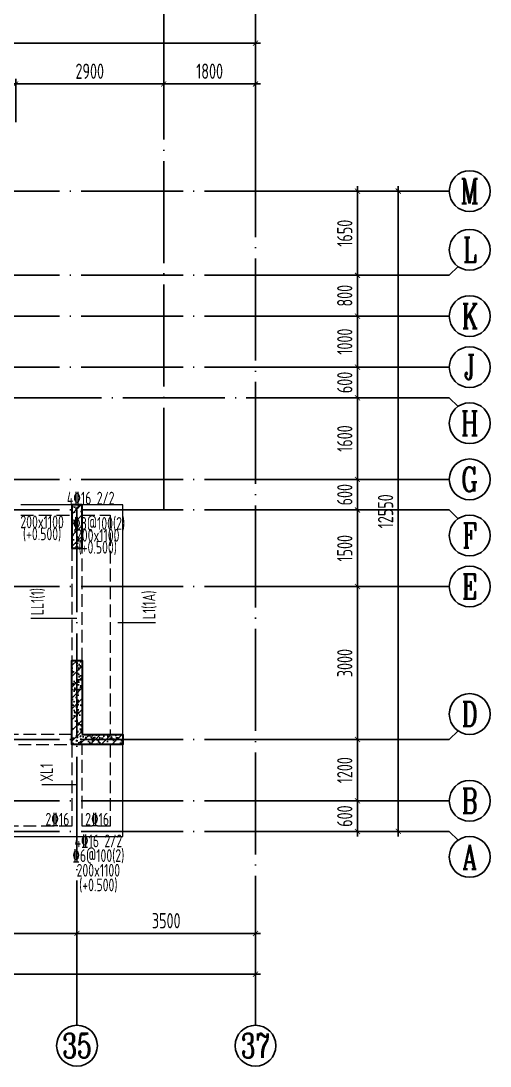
# Model space of a CAD drawing. Extents: x -668857 to 185752, y -270966 to 286822.
# Drawn here: x -42706 to -33506, y -151966 to -131480 of the extents above; entities that cross this region are included whole.
import ezdxf
from ezdxf.enums import TextEntityAlignment as Align

# ---------------------------------------------------------------- set-up
doc = ezdxf.new("R2010")
doc.units = 0
doc.header["$LTSCALE"] = 1000
for name, pattern in [('__DASH', [0.35, 0.25, -0.1]), ('DASH', [0.35, 0.25, -0.1]), ('DOTE', [2.42, 2, -0.2, 0.02, -0.2])]:
    doc.linetypes.add(name, pattern=pattern)
doc.layers.get('0').update_dxf_attribs({"linetype": 'CONTINUOUS'})
doc.layers.get('DEFPOINTS').update_dxf_attribs({"linetype": 'CONTINUOUS'})
for name, color, linetype in [('A-AXIS', 1, 'CONTINUOUS'), ('A-DOTE', 10, 'DOTE'), ('AXIS_NUM', 7, 'CONTINUOUS'), ('S-L主梁线', 4, 'DASH'), ('S-L梁编号', 6, 'CONTINUOUS'), ('S-L梁配筋', 7, 'CONTINUOUS'), ('S-Q墙填充', 252, 'CONTINUOUS'), ('S-Q墙实线', 6, 'CONTINUOUS'), ('S-Y一般标注', 3, 'CONTINUOUS')]:
    doc.layers.add(name, color=color, linetype=linetype)
doc.styles.add('TSSD_Axis', font='complex.shx', dxfattribs={"width": 0.7, "bigfont": 'hztxt.shx'})
doc.styles.add('TSSD_DIMENSION', font='Tssdeng.shx', dxfattribs={"width": 0.7, "bigfont": 'tssdchn.shx'})
doc.styles.add('TSSD_REIN', font='tssdeng.shx', dxfattribs={"width": 0.7, "height": 300, "bigfont": 'tssdchn.shx'})
doc.dimstyles.new('TSSD_100_100', dxfattribs={"dimtxt": 300, "dimasz": 100, "dimexe": 100, "dimexo": 250, "dimgap": 100, "dimtad": 1, "dimdec": 0, "dimzin": 0, "dimdsep": 46, "dimtxsty": 'TSSD_DIMENSION', "dimblk": 'ARCHTICK', "dimcen": 0, "dimdle": 100, "dimclrt": 7, "dimadec": 0, "dimazin": 0, "dimtfac": 1, "dimtdec": 0, "dimtix": 1, "dimtmove": 2, "dimatfit": 3, "dimldrblk": 'ARCHTICK', "dimfxl": 1, "dimtolj": 1, "dimtzin": 0, "dimarcsym": 0})
pattern_1 = [(50, (79242.38, 113232.59), (215.17805, -18.82564), [22.5, -247.5]), (355, (79242.38, 113232.6), (-41.6254, 225.6576), [18, -198]), (100.4514, (79260.31, 113231.02), (173.5528, 206.83186), [19.12206, -210.3426]), (46.1842, (79242.38, 113292.6), (320.1723, -49.6557), [33.75, -371.25]), (96.6356, (79269.06, 113288.45), (280.3988, 292.2354), [28.683, -315.5139]), (351.1842, (79242.38, 113292.6), (280.3986, 292.2356), [27, -297]), (21, (79272.38, 113277.59), (179.0721, -120.78567), [22.5, -247.5]), (326, (79272.38, 113277.6), (72.9946, 217.545), [18, -198]), (71.4514, (79287.3, 113267.52), (252.0668, 96.75915), [19.12206, -210.3426]), (37.5, (79242.38, 113232.59), (3.64796, 99.86816), [0, -195.6, 0, -201, 0, -198.75]), (7.5, (79242.38, 113232.59), (78.92086, 118.32351), [0, -114.6, 0, -191.1, 0, -75.75]), (327.5, (79175.48, 113232.59), (160.14673, -6.76646), [0, -75, 0, -234, 0, -310.5]), (317.5, (79145.48, 113232.59), (174.95585, 30.0315), [0, -97.5, 0, -155.4, 0, -220.5]), (45, (79242.38, 113232.59), (-106.066, 106.066), [])]

# ---------------------------------------------------------------- blocks, each defined once
blk = doc.blocks.new('_ArchTick')
at = {"color": 0, "linetype": 'ByBlock', "const_width": 0.15}
blk.add_lwpolyline([(-0.5, -0.5), (0.5, 0.5)], dxfattribs=at)
blk = doc.blocks.new('*D177')
at = {"layer": 'DEFPOINTS', "color": 0, "transparency": 16777216}
for p in [(52800, 19250), (49900, 18250), (52800, 18250)]:
    blk.add_point(p, dxfattribs=at)
at = {"layer": 'S-Y一般标注', "color": 0, "lineweight": -2, "transparency": 16777216}
for p, q in [((49900, 18500), (49900, 19350)), ((52800, 18500), (52800, 19350)), ((49800, 19250), (52900, 19250))]:
    blk.add_line(p, q, dxfattribs=at)
at = {"layer": 'S-Y一般标注', "color": 0, "lineweight": -2, "transparency": 16777216, "xscale": 100, "yscale": 100, "zscale": 100, "rotation": 180}
blk.add_blockref('_ArchTick', (49900, 19250), dxfattribs=at)
at = {"layer": 'S-Y一般标注', "color": 0, "lineweight": -2, "transparency": 16777216, "xscale": 100, "yscale": 100, "zscale": 100}
blk.add_blockref('_ArchTick', (52800, 19250), dxfattribs=at)
at = {"layer": 'S-Y一般标注', "color": 7, "transparency": 16777216, "insert": (51350, 19500), "char_height": 300, "attachment_point": 5, "style": 'TSSD_DIMENSION'}
blk.add_mtext('\\A1;2900', dxfattribs=at)
blk = doc.blocks.new('*D178')
at = {"layer": 'DEFPOINTS', "color": 0, "transparency": 16777216}
for p in [(54600, 19250), (52800, 18250), (54600, 18250)]:
    blk.add_point(p, dxfattribs=at)
at = {"layer": 'S-Y一般标注', "color": 0, "lineweight": -2, "transparency": 16777216}
for p, q in [((52800, 18500), (52800, 19350)), ((54600, 18500), (54600, 19350)), ((52700, 19250), (54700, 19250))]:
    blk.add_line(p, q, dxfattribs=at)
at = {"layer": 'S-Y一般标注', "color": 0, "lineweight": -2, "transparency": 16777216, "xscale": 100, "yscale": 100, "zscale": 100, "rotation": 180}
blk.add_blockref('_ArchTick', (52800, 19250), dxfattribs=at)
at = {"layer": 'S-Y一般标注', "color": 0, "lineweight": -2, "transparency": 16777216, "xscale": 100, "yscale": 100, "zscale": 100}
blk.add_blockref('_ArchTick', (54600, 19250), dxfattribs=at)
at = {"layer": 'S-Y一般标注', "color": 7, "transparency": 16777216, "insert": (53700, 19500), "char_height": 300, "attachment_point": 5, "style": 'TSSD_DIMENSION'}
blk.add_mtext('\\A1;1800', dxfattribs=at)
blk = doc.blocks.new('*D179')
at = {"layer": 'DEFPOINTS', "color": 0, "transparency": 16777216}
for p in [(54600, 20050), (4600, 18250), (54600, 18250)]:
    blk.add_point(p, dxfattribs=at)
at = {"layer": 'S-Y一般标注', "color": 0, "lineweight": -2, "transparency": 16777216}
for p, q in [((4600, 18500), (4600, 20150)), ((54600, 18500), (54600, 20150)), ((4500, 20050), (54700, 20050))]:
    blk.add_line(p, q, dxfattribs=at)
at = {"layer": 'S-Y一般标注', "color": 0, "lineweight": -2, "transparency": 16777216, "xscale": 100, "yscale": 100, "zscale": 100, "rotation": 180}
blk.add_blockref('_ArchTick', (4600, 20050), dxfattribs=at)
at = {"layer": 'S-Y一般标注', "color": 0, "lineweight": -2, "transparency": 16777216, "xscale": 100, "yscale": 100, "zscale": 100}
blk.add_blockref('_ArchTick', (54600, 20050), dxfattribs=at)
at = {"layer": 'S-Y一般标注', "color": 7, "transparency": 16777216, "insert": (29600, 20300), "char_height": 300, "attachment_point": 5, "style": 'TSSD_DIMENSION'}
blk.add_mtext('\\A1;50000', dxfattribs=at)
blk = doc.blocks.new('*D200')
at = {"layer": 'DEFPOINTS', "color": 0, "transparency": 16777216}
for p in [(45300, 3600), (51100, 3600), (51100, 2600)]:
    blk.add_point(p, dxfattribs=at)
at = {"layer": 'S-Y一般标注', "color": 0, "lineweight": -2, "transparency": 16777216}
for p, q in [((45300, 3350), (45300, 2500)), ((51100, 3350), (51100, 2500)), ((45200, 2600), (51200, 2600))]:
    blk.add_line(p, q, dxfattribs=at)
at = {"layer": 'S-Y一般标注', "color": 0, "lineweight": -2, "transparency": 16777216, "xscale": 100, "yscale": 100, "zscale": 100, "rotation": 180}
blk.add_blockref('_ArchTick', (45300, 2600), dxfattribs=at)
at = {"layer": 'S-Y一般标注', "color": 0, "lineweight": -2, "transparency": 16777216, "xscale": 100, "yscale": 100, "zscale": 100}
blk.add_blockref('_ArchTick', (51100, 2600), dxfattribs=at)
at = {"layer": 'S-Y一般标注', "color": 7, "transparency": 16777216, "insert": (48200, 2850), "char_height": 300, "attachment_point": 5, "style": 'TSSD_DIMENSION'}
blk.add_mtext('\\A1;5800', dxfattribs=at)
blk = doc.blocks.new('ts_axno')
at = {"color": 0, "linetype": 'ByBlock', "lineweight": -2}
blk.add_circle((0, 0), 0.5, dxfattribs=at)
at = {"color": 0, "linetype": 'ByBlock', "lineweight": -2, "style": 'TSSD_Axis', "width": 0.7}
blk.add_attdef('A', text='', height=0.6, dxfattribs=at).set_placement((0, 0), align=Align.MIDDLE_CENTER)
blk = doc.blocks.new('*D201')
at = {"layer": 'DEFPOINTS', "color": 0, "transparency": 16777216}
for p in [(51100, 3600), (54600, 3600), (54600, 2600)]:
    blk.add_point(p, dxfattribs=at)
at = {"layer": 'S-Y一般标注', "color": 0, "lineweight": -2, "transparency": 16777216}
for p, q in [((51100, 3350), (51100, 2500)), ((54600, 3350), (54600, 2500)), ((51000, 2600), (54700, 2600))]:
    blk.add_line(p, q, dxfattribs=at)
at = {"layer": 'S-Y一般标注', "color": 0, "lineweight": -2, "transparency": 16777216, "xscale": 100, "yscale": 100, "zscale": 100, "rotation": 180}
blk.add_blockref('_ArchTick', (51100, 2600), dxfattribs=at)
at = {"layer": 'S-Y一般标注', "color": 0, "lineweight": -2, "transparency": 16777216, "xscale": 100, "yscale": 100, "zscale": 100}
blk.add_blockref('_ArchTick', (54600, 2600), dxfattribs=at)
at = {"layer": 'S-Y一般标注', "color": 7, "transparency": 16777216, "insert": (52850, 2850), "char_height": 300, "attachment_point": 5, "style": 'TSSD_DIMENSION'}
blk.add_mtext('\\A1;3500', dxfattribs=at)
blk = doc.blocks.new('*D202')
at = {"layer": 'DEFPOINTS', "color": 0, "transparency": 16777216}
for p in [(4600, 3600), (54600, 3600), (54600, 1800)]:
    blk.add_point(p, dxfattribs=at)
at = {"layer": 'S-Y一般标注', "color": 0, "lineweight": -2, "transparency": 16777216}
for p, q in [((4600, 3350), (4600, 1700)), ((54600, 3350), (54600, 1700)), ((4500, 1800), (54700, 1800))]:
    blk.add_line(p, q, dxfattribs=at)
at = {"layer": 'S-Y一般标注', "color": 0, "lineweight": -2, "transparency": 16777216, "xscale": 100, "yscale": 100, "zscale": 100, "rotation": 180}
blk.add_blockref('_ArchTick', (4600, 1800), dxfattribs=at)
at = {"layer": 'S-Y一般标注', "color": 0, "lineweight": -2, "transparency": 16777216, "xscale": 100, "yscale": 100, "zscale": 100}
blk.add_blockref('_ArchTick', (54600, 1800), dxfattribs=at)
at = {"layer": 'S-Y一般标注', "color": 7, "transparency": 16777216, "insert": (29600, 2050), "char_height": 300, "attachment_point": 5, "style": 'TSSD_DIMENSION'}
blk.add_mtext('\\A1;50000', dxfattribs=at)
blk = doc.blocks.new('*D207')
at = {"layer": 'DEFPOINTS', "color": 0, "transparency": 16777216}
for p in [(55600, 5200), (56600, 5200), (55600, 4600)]:
    blk.add_point(p, dxfattribs=at)
at = {"layer": 'S-Y一般标注', "color": 0, "lineweight": -2, "transparency": 16777216}
for p, q in [((55850, 5200), (56700, 5200)), ((56600, 5200), (56600, 5300)), ((56600, 4600), (56600, 5200)), ((55850, 4600), (56700, 4600)), ((56600, 4600), (56600, 4500))]:
    blk.add_line(p, q, dxfattribs=at)
at = {"layer": 'S-Y一般标注', "color": 0, "lineweight": -2, "transparency": 16777216, "xscale": 100, "yscale": 100, "zscale": 100}
for p, rotation in [((56600, 5200), 270), ((56600, 4600), 90)]:
    blk.add_blockref('_ArchTick', p, dxfattribs=dict(at, rotation=rotation))
at = {"layer": 'S-Y一般标注', "color": 7, "transparency": 16777216, "insert": (56350, 4900), "char_height": 300, "attachment_point": 5, "rotation": 90, "style": 'TSSD_DIMENSION'}
blk.add_mtext('\\A1;600', dxfattribs=at)
blk = doc.blocks.new('*D208')
at = {"layer": 'DEFPOINTS', "color": 0, "transparency": 16777216}
for p in [(55600, 10900), (56600, 10900), (55600, 9400)]:
    blk.add_point(p, dxfattribs=at)
at = {"layer": 'S-Y一般标注', "color": 0, "lineweight": -2, "transparency": 16777216}
for p, q in [((55850, 10900), (56700, 10900)), ((56600, 9300), (56600, 11000)), ((55850, 9400), (56700, 9400))]:
    blk.add_line(p, q, dxfattribs=at)
at = {"layer": 'S-Y一般标注', "color": 0, "lineweight": -2, "transparency": 16777216, "xscale": 100, "yscale": 100, "zscale": 100}
for p, rotation in [((56600, 10900), 90), ((56600, 9400), 270)]:
    blk.add_blockref('_ArchTick', p, dxfattribs=dict(at, rotation=rotation))
at = {"layer": 'S-Y一般标注', "color": 7, "transparency": 16777216, "insert": (56350, 10150), "char_height": 300, "attachment_point": 5, "rotation": 90, "style": 'TSSD_DIMENSION'}
blk.add_mtext('\\A1;1500', dxfattribs=at)
blk = doc.blocks.new('*D209')
at = {"layer": 'DEFPOINTS', "color": 0, "transparency": 16777216}
for p in [(55600, 11500), (56600, 11500), (55600, 10900)]:
    blk.add_point(p, dxfattribs=at)
at = {"layer": 'S-Y一般标注', "color": 0, "lineweight": -2, "transparency": 16777216}
for p, q in [((55850, 11500), (56700, 11500)), ((56600, 11500), (56600, 11600)), ((56600, 10900), (56600, 11500)), ((55850, 10900), (56700, 10900)), ((56600, 10900), (56600, 10800))]:
    blk.add_line(p, q, dxfattribs=at)
at = {"layer": 'S-Y一般标注', "color": 0, "lineweight": -2, "transparency": 16777216, "xscale": 100, "yscale": 100, "zscale": 100}
for p, rotation in [((56600, 11500), 270), ((56600, 10900), 90)]:
    blk.add_blockref('_ArchTick', p, dxfattribs=dict(at, rotation=rotation))
at = {"layer": 'S-Y一般标注', "color": 7, "transparency": 16777216, "insert": (56350, 11200), "char_height": 300, "attachment_point": 5, "rotation": 90, "style": 'TSSD_DIMENSION'}
blk.add_mtext('\\A1;600', dxfattribs=at)
blk = doc.blocks.new('*D210')
at = {"layer": 'DEFPOINTS', "color": 0, "transparency": 16777216}
for p in [(55600, 13100), (56600, 13100), (55600, 11500)]:
    blk.add_point(p, dxfattribs=at)
at = {"layer": 'S-Y一般标注', "color": 0, "lineweight": -2, "transparency": 16777216}
for p, q in [((56600, 11400), (56600, 13200)), ((55850, 13100), (56700, 13100)), ((55850, 11500), (56700, 11500))]:
    blk.add_line(p, q, dxfattribs=at)
at = {"layer": 'S-Y一般标注', "color": 0, "lineweight": -2, "transparency": 16777216, "xscale": 100, "yscale": 100, "zscale": 100}
for p, rotation in [((56600, 13100), 90), ((56600, 11500), 270)]:
    blk.add_blockref('_ArchTick', p, dxfattribs=dict(at, rotation=rotation))
at = {"layer": 'S-Y一般标注', "color": 7, "transparency": 16777216, "insert": (56350, 12300), "char_height": 300, "attachment_point": 5, "rotation": 90, "style": 'TSSD_DIMENSION'}
blk.add_mtext('\\A1;1600', dxfattribs=at)
blk = doc.blocks.new('*D211')
at = {"layer": 'DEFPOINTS', "color": 0, "transparency": 16777216}
for p in [(55600, 13700), (56600, 13700), (55600, 13100)]:
    blk.add_point(p, dxfattribs=at)
at = {"layer": 'S-Y一般标注', "color": 0, "lineweight": -2, "transparency": 16777216}
for p, q in [((56600, 13700), (56600, 13800)), ((55850, 13700), (56700, 13700)), ((56600, 13100), (56600, 13700)), ((55850, 13100), (56700, 13100)), ((56600, 13100), (56600, 13000))]:
    blk.add_line(p, q, dxfattribs=at)
at = {"layer": 'S-Y一般标注', "color": 0, "lineweight": -2, "transparency": 16777216, "xscale": 100, "yscale": 100, "zscale": 100}
for p, rotation in [((56600, 13700), 270), ((56600, 13100), 90)]:
    blk.add_blockref('_ArchTick', p, dxfattribs=dict(at, rotation=rotation))
at = {"layer": 'S-Y一般标注', "color": 7, "transparency": 16777216, "insert": (56350, 13400), "char_height": 300, "attachment_point": 5, "rotation": 90, "style": 'TSSD_DIMENSION'}
blk.add_mtext('\\A1;600', dxfattribs=at)
blk = doc.blocks.new('*D212')
at = {"layer": 'DEFPOINTS', "color": 0, "transparency": 16777216}
for p in [(55600, 14700), (56600, 14700), (55600, 13700)]:
    blk.add_point(p, dxfattribs=at)
at = {"layer": 'S-Y一般标注', "color": 0, "lineweight": -2, "transparency": 16777216}
for p, q in [((56600, 13600), (56600, 14800)), ((55850, 14700), (56700, 14700)), ((55850, 13700), (56700, 13700))]:
    blk.add_line(p, q, dxfattribs=at)
at = {"layer": 'S-Y一般标注', "color": 0, "lineweight": -2, "transparency": 16777216, "xscale": 100, "yscale": 100, "zscale": 100}
for p, rotation in [((56600, 14700), 90), ((56600, 13700), 270)]:
    blk.add_blockref('_ArchTick', p, dxfattribs=dict(at, rotation=rotation))
at = {"layer": 'S-Y一般标注', "color": 7, "transparency": 16777216, "insert": (56350, 14200), "char_height": 300, "attachment_point": 5, "rotation": 90, "style": 'TSSD_DIMENSION'}
blk.add_mtext('\\A1;1000', dxfattribs=at)
blk = doc.blocks.new('*D213')
at = {"layer": 'DEFPOINTS', "color": 0, "transparency": 16777216}
for p in [(55600, 17150), (57400, 17150), (55600, 4600)]:
    blk.add_point(p, dxfattribs=at)
at = {"layer": 'S-Y一般标注', "color": 0, "lineweight": -2, "transparency": 16777216}
for p, q in [((57400, 4500), (57400, 17250)), ((55850, 17150), (57500, 17150)), ((55850, 4600), (57500, 4600))]:
    blk.add_line(p, q, dxfattribs=at)
at = {"layer": 'S-Y一般标注', "color": 0, "lineweight": -2, "transparency": 16777216, "xscale": 100, "yscale": 100, "zscale": 100}
for p, rotation in [((57400, 17150), 90), ((57400, 4600), 270)]:
    blk.add_blockref('_ArchTick', p, dxfattribs=dict(at, rotation=rotation))
at = {"layer": 'S-Y一般标注', "color": 7, "transparency": 16777216, "insert": (57150, 10875), "char_height": 300, "attachment_point": 5, "rotation": 90, "style": 'TSSD_DIMENSION'}
blk.add_mtext('\\A1;12550', dxfattribs=at)
blk = doc.blocks.new('*D214')
at = {"layer": 'DEFPOINTS', "color": 0, "transparency": 16777216}
for p in [(55600, 15500), (56600, 15500), (55600, 14700)]:
    blk.add_point(p, dxfattribs=at)
at = {"layer": 'S-Y一般标注', "color": 0, "lineweight": -2, "transparency": 16777216}
for p, q in [((56600, 14600), (56600, 15600)), ((55850, 15500), (56700, 15500)), ((55850, 14700), (56700, 14700))]:
    blk.add_line(p, q, dxfattribs=at)
at = {"layer": 'S-Y一般标注', "color": 0, "lineweight": -2, "transparency": 16777216, "xscale": 100, "yscale": 100, "zscale": 100}
for p, rotation in [((56600, 15500), 90), ((56600, 14700), 270)]:
    blk.add_blockref('_ArchTick', p, dxfattribs=dict(at, rotation=rotation))
at = {"layer": 'S-Y一般标注', "color": 7, "transparency": 16777216, "insert": (56350, 15100), "char_height": 300, "attachment_point": 5, "rotation": 90, "style": 'TSSD_DIMENSION'}
blk.add_mtext('\\A1;800', dxfattribs=at)
blk = doc.blocks.new('*D215')
at = {"layer": 'DEFPOINTS', "color": 0, "transparency": 16777216}
for p in [(55600, 6400), (56600, 6400), (55600, 5200)]:
    blk.add_point(p, dxfattribs=at)
at = {"layer": 'S-Y一般标注', "color": 0, "lineweight": -2, "transparency": 16777216}
for p, q in [((55850, 6400), (56700, 6400)), ((56600, 5100), (56600, 6500)), ((55850, 5200), (56700, 5200))]:
    blk.add_line(p, q, dxfattribs=at)
at = {"layer": 'S-Y一般标注', "color": 0, "lineweight": -2, "transparency": 16777216, "xscale": 100, "yscale": 100, "zscale": 100}
for p, rotation in [((56600, 6400), 90), ((56600, 5200), 270)]:
    blk.add_blockref('_ArchTick', p, dxfattribs=dict(at, rotation=rotation))
at = {"layer": 'S-Y一般标注', "color": 7, "transparency": 16777216, "insert": (56350, 5800), "char_height": 300, "attachment_point": 5, "rotation": 90, "style": 'TSSD_DIMENSION'}
blk.add_mtext('\\A1;1200', dxfattribs=at)
blk = doc.blocks.new('*D216')
at = {"layer": 'DEFPOINTS', "color": 0, "transparency": 16777216}
for p in [(55600, 9400), (56600, 9400), (55600, 6400)]:
    blk.add_point(p, dxfattribs=at)
at = {"layer": 'S-Y一般标注', "color": 0, "lineweight": -2, "transparency": 16777216}
for p, q in [((56600, 6300), (56600, 9500)), ((55850, 9400), (56700, 9400)), ((55850, 6400), (56700, 6400))]:
    blk.add_line(p, q, dxfattribs=at)
at = {"layer": 'S-Y一般标注', "color": 0, "lineweight": -2, "transparency": 16777216, "xscale": 100, "yscale": 100, "zscale": 100}
for p, rotation in [((56600, 9400), 90), ((56600, 6400), 270)]:
    blk.add_blockref('_ArchTick', p, dxfattribs=dict(at, rotation=rotation))
at = {"layer": 'S-Y一般标注', "color": 7, "transparency": 16777216, "insert": (56350, 7900), "char_height": 300, "attachment_point": 5, "rotation": 90, "style": 'TSSD_DIMENSION'}
blk.add_mtext('\\A1;3000', dxfattribs=at)
blk = doc.blocks.new('*D217')
at = {"layer": 'DEFPOINTS', "color": 0, "transparency": 16777216}
for p in [(55600, 17150), (56600, 17150), (55600, 15500)]:
    blk.add_point(p, dxfattribs=at)
at = {"layer": 'S-Y一般标注', "color": 0, "lineweight": -2, "transparency": 16777216}
for p, q in [((56600, 15400), (56600, 17250)), ((55850, 17150), (56700, 17150)), ((55850, 15500), (56700, 15500))]:
    blk.add_line(p, q, dxfattribs=at)
at = {"layer": 'S-Y一般标注', "color": 0, "lineweight": -2, "transparency": 16777216, "xscale": 100, "yscale": 100, "zscale": 100}
for p, rotation in [((56600, 17150), 90), ((56600, 15500), 270)]:
    blk.add_blockref('_ArchTick', p, dxfattribs=dict(at, rotation=rotation))
at = {"layer": 'S-Y一般标注', "color": 7, "transparency": 16777216, "insert": (56350, 16325), "char_height": 300, "attachment_point": 5, "rotation": 90, "style": 'TSSD_DIMENSION'}
blk.add_mtext('\\A1;1650', dxfattribs=at)
blk = doc.blocks.new('20210807.15294921')
at = {"layer": 'S-Q墙填充'}
h = blk.add_hatch(dxfattribs=at)
h.set_pattern_fill('ARMORED', color=252, scale=30, style=0)
h.set_pattern_definition(pattern_1)
h.paths.add_polyline_path([(104916, 62490), (104916, 63340), (104716, 63340), (104716, 62490)])
h = blk.add_hatch(dxfattribs=at)
h.set_pattern_fill('ARMORED', color=252, scale=30, style=0)
h.set_pattern_definition(pattern_1)
h.paths.add_polyline_path([(104916, 58840), (105716, 58840), (105716, 58640), (104716, 58640), (104716, 60290), (104916, 60290)])
at = {"layer": 'S-L主梁线', "linetype": 'ByBlock', "lineweight": 18}
for p, q in [((104716, 63340), (103716, 63340)), ((105716, 63340), (104916, 63340)), ((105716, 58840), (105716, 63340)), ((105716, 56840), (105716, 58640)), ((99016, 56840), (104816, 56840)), ((104816, 56840), (105716, 56840))]:
    blk.add_line(p, q, dxfattribs=at)
at = {"layer": 'S-L主梁线', "linetype": '__DASH', "lineweight": 18}
for p, q in [((103716, 63140), (104716, 63140)), ((104916, 63140), (105466, 63140)), ((105466, 63140), (105466, 58840)), ((104716, 62490), (104716, 60290)), ((104916, 60290), (104916, 62490)), ((104716, 58840), (99116, 58840)), ((99116, 58640), (104716, 58640)), ((104716, 58640), (104716, 57040)), ((104916, 57040), (104916, 58640)), ((105466, 58640), (105466, 57040)), ((104716, 57040), (99116, 57040)), ((105466, 57040), (104916, 57040))]:
    blk.add_line(p, q, dxfattribs=at)
at = {"layer": 'S-Q墙实线', "lineweight": 35}
for points in [[(104916, 62490), (104916, 63340), (104716, 63340), (104716, 62490)], [(104916, 58840), (105716, 58840), (105716, 58640), (104716, 58640), (104716, 60290), (104916, 60290)]]:
    blk.add_lwpolyline(points, close=True, dxfattribs=at)
blk = doc.blocks.new('20210726.16395156')
at = {"layer": 'A-AXIS'}
for p, q in [((52800, 18249.9), (52800, 21049.9)), ((54600, 18249.9), (54600, 21049.9)), ((55600, 17150), (58400, 17150)), ((58400, 15500), (58571.6, 15671.7)), ((55600, 15500), (58400, 15500)), ((55600, 14700), (58400, 14700)), ((55600, 13700), (58400, 13700)), ((55600, 13100.3), (58400, 13100.3)), ((58400, 13100.3), (58571.6, 12928.7)), ((55600, 11500), (58400, 11500)), ((55600, 10900), (58400, 10900)), ((58400, 10900), (58571.6, 10728.4)), ((55600, 9400), (58400, 9400)), ((58400, 6400), (58571.6, 6571.7)), ((55600, 6400), (58400, 6400)), ((55600, 5200), (58400, 5200)), ((55600, 4600), (58400, 4600)), ((58400, 4600), (58571.6, 4428.4)), ((51100, 3600), (51100, 800)), ((54600, 3600), (54600, 800))]:
    blk.add_line(p, q, dxfattribs=at)
at = {"layer": 'A-DOTE'}
for p, q in [((52800, 10900), (52800, 18249.9)), ((54600, 18249.9), (54600, 3600)), ((55600, 17150), (3600, 17150)), ((55600, 15500), (3600, 15500)), ((55600, 14700), (3600, 14700)), ((55600, 13700), (3600, 13700)), ((3600, 13100.3), (55600, 13100.3)), ((55600, 11500), (3600, 11500)), ((55600, 10900), (3600, 10900)), ((51100, 10900), (51100, 3600)), ((55600, 9400), (3600, 9400)), ((55600, 6400), (3600, 6400)), ((55600, 5200), (3600, 5200)), ((55600, 4600), (3600, 4600))]:
    blk.add_line(p, q, dxfattribs=at)
at = {"layer": 'A-AXIS'}
ref = blk.add_blockref('ts_axno', (58800, 17150), dxfattribs=dict(at, xscale=-800, yscale=800, zscale=800))
ref.add_attrib('G', 'M', dxfattribs={"layer": 'AXIS_NUM', "height": 480, "style": 'TSSD_Axis', "width": 0.7}).set_placement((58800, 17150), align=Align.MIDDLE_CENTER)
ref = blk.add_blockref('ts_axno', (58800, 16000), dxfattribs=dict(at, xscale=-800, yscale=800, zscale=800))
ref.add_attrib('G', 'L', dxfattribs={"layer": 'AXIS_NUM', "height": 480, "style": 'TSSD_Axis', "width": 0.7}).set_placement((58800, 16000), align=Align.MIDDLE_CENTER)
ref = blk.add_blockref('ts_axno', (58800, 14700), dxfattribs=dict(at, xscale=-800, yscale=800, zscale=800))
ref.add_attrib('G', 'K', dxfattribs={"layer": 'AXIS_NUM', "height": 480, "style": 'TSSD_Axis', "width": 0.7}).set_placement((58800, 14700), align=Align.MIDDLE_CENTER)
ref = blk.add_blockref('ts_axno', (58800, 13700), dxfattribs=dict(at, xscale=-800, yscale=800, zscale=800))
ref.add_attrib('G', 'J', dxfattribs={"layer": 'AXIS_NUM', "height": 480, "style": 'TSSD_Axis', "width": 0.7}).set_placement((58800, 13700), align=Align.MIDDLE_CENTER)
ref = blk.add_blockref('ts_axno', (58800, 12600.3), dxfattribs=dict(at, xscale=-800, yscale=800, zscale=800))
ref.add_attrib('C', 'H', dxfattribs={"layer": 'AXIS_NUM', "height": 480, "style": 'TSSD_Axis', "width": 0.7}).set_placement((58800, 12600.3), align=Align.MIDDLE_CENTER)
ref = blk.add_blockref('ts_axno', (58800, 11500), dxfattribs=dict(at, xscale=-800, yscale=800, zscale=800))
ref.add_attrib('D', 'G', dxfattribs={"layer": 'AXIS_NUM', "height": 480, "style": 'TSSD_Axis', "width": 0.7}).set_placement((58800, 11500), align=Align.MIDDLE_CENTER)
ref = blk.add_blockref('ts_axno', (58800, 10400), dxfattribs=dict(at, xscale=-800, yscale=800, zscale=800))
ref.add_attrib('C', 'F', dxfattribs={"layer": 'AXIS_NUM', "height": 480, "style": 'TSSD_Axis', "width": 0.7}).set_placement((58800, 10400), align=Align.MIDDLE_CENTER)
ref = blk.add_blockref('ts_axno', (58800, 9400), dxfattribs=dict(at, xscale=-800, yscale=800, zscale=800))
ref.add_attrib('B', 'E', dxfattribs={"layer": 'AXIS_NUM', "height": 480, "style": 'TSSD_Axis', "width": 0.7}).set_placement((58800, 9400), align=Align.MIDDLE_CENTER)
ref = blk.add_blockref('ts_axno', (58800, 6900), dxfattribs=dict(at, xscale=-800, yscale=800, zscale=800, rotation=180))
ref.add_attrib('C', 'D', dxfattribs={"layer": 'AXIS_NUM', "height": 480, "style": 'TSSD_Axis', "width": 0.7}).set_placement((58800, 6900), align=Align.MIDDLE_CENTER)
ref = blk.add_blockref('ts_axno', (58800, 5200), dxfattribs=dict(at, xscale=-800, yscale=800, zscale=800))
ref.add_attrib('A', 'B', dxfattribs={"layer": 'AXIS_NUM', "height": 480, "style": 'TSSD_Axis', "width": 0.7}).set_placement((58800, 5200), align=Align.MIDDLE_CENTER)
ref = blk.add_blockref('ts_axno', (58800, 4100), dxfattribs=dict(at, xscale=-800, yscale=800, zscale=800))
ref.add_attrib('F', 'A', dxfattribs={"layer": 'AXIS_NUM', "height": 480, "style": 'TSSD_Axis', "width": 0.7}).set_placement((58800, 4100), align=Align.MIDDLE_CENTER)
ref = blk.add_blockref('ts_axno', (51100, 400), dxfattribs=dict(at, xscale=-800, yscale=800, zscale=800, rotation=180))
ref.add_attrib('22', '35', dxfattribs={"layer": 'AXIS_NUM', "height": 480, "style": 'TSSD_Axis', "width": 0.7}).set_placement((51100, 400), align=Align.MIDDLE_CENTER)
ref = blk.add_blockref('ts_axno', (54600, 400), dxfattribs=dict(at, xscale=-800, yscale=800, zscale=800, rotation=180))
ref.add_attrib('23', '37', dxfattribs={"layer": 'AXIS_NUM', "height": 480, "style": 'TSSD_Axis', "width": 0.7}).set_placement((54600, 400), align=Align.MIDDLE_CENTER)
at = {"layer": 'S-Y一般标注'}
for base, p1, p2, picture, middle in [((54600, 20049.9), (4600, 18249.9), (54600, 18249.9), '*D179', (29600, 20299.9)), ((52800, 19249.9), (49900, 18249.9), (52800, 18249.9), '*D177', (51350, 19499.9)), ((54600, 19249.9), (52800, 18249.9), (54600, 18249.9), '*D178', (53700, 19499.9)), ((54600, 1800), (4600, 3600), (54600, 3600), '*D202', (29600, 2050)), ((51100, 2600), (45300, 3600), (51100, 3600), '*D200', (48200, 2850)), ((54600, 2600), (51100, 3600), (54600, 3600), '*D201', (52850, 2850))]:
    dim = blk.add_linear_dim(base=base, p1=p1, p2=p2, dimstyle='TSSD_100_100', dxfattribs=at)
    dim.commit()
    dim.dimension.update_dxf_attribs({"geometry": picture, "text_midpoint": middle})
for base, p1, p2, picture, middle in [((57400, 17150), (55600, 4600), (55600, 17150), '*D213', (57150, 10875)), ((56600, 17150), (55600, 15500), (55600, 17150), '*D217', (56350, 16325)), ((56600, 15500), (55600, 14700), (55600, 15500), '*D214', (56350, 15100)), ((56600, 14700), (55600, 13700), (55600, 14700), '*D212', (56350, 14200)), ((56600, 13700), (55600, 13100.3), (55600, 13700), '*D211', (56350, 13400.2)), ((56600, 13100.3), (55600, 11500), (55600, 13100.3), '*D210', (56350, 12300.2)), ((56600, 11500), (55600, 10900), (55600, 11500), '*D209', (56350, 11200)), ((56600, 10900), (55600, 9400), (55600, 10900), '*D208', (56350, 10150)), ((56600, 9400), (55600, 6400), (55600, 9400), '*D216', (56350, 7900)), ((56600, 6400), (55600, 5200), (55600, 6400), '*D215', (56350, 5800)), ((56600, 5200), (55600, 4600), (55600, 5200), '*D207', (56350, 4900))]:
    dim = blk.add_linear_dim(base=base, p1=p1, p2=p2, angle=90, dimstyle='TSSD_100_100', dxfattribs=at)
    dim.commit()
    dim.dimension.update_dxf_attribs({"geometry": picture, "text_midpoint": middle})

msp = doc.modelspace()

# ---------------------------------------------------------------- linework, layer by layer
at = {"layer": 'S-L梁编号', "lineweight": 18}
for p, q in [((-41605.52, -143190.64), (-42509.85, -143190.64)), ((-40805.51, -143271.21), (-40069.33, -143271.21)), ((-41605.52, -146451.16), (-42297.49, -146451.16))]:
    msp.add_line(p, q, dxfattribs=at)

# ---------------------------------------------------------------- block references
at = {"layer": 'A-DOTE'}
msp.add_blockref('20210726.16395156', (-92705.51, -151966.43), dxfattribs=at)
at = {"layer": 'S-Q墙填充'}
msp.add_blockref('20210807.15294921', (-146421.15, -204305.93), dxfattribs=at)

# ---------------------------------------------------------------- texts
at = {"layer": 'S-L梁编号', "color": 6, "style": 'TSSD_REIN', "width": 0.7}
for s, p in [('LL1(1)', (-42259.85, -143128.14)), ('L1(1A)', (-40069.33, -143208.71)), ('XL1', (-42076.33, -146388.66))]:
    msp.add_text(s, height=250, rotation=90, dxfattribs=at).set_placement(p)
at = {"layer": 'S-L梁配筋', "color": 7, "style": 'TSSD_REIN', "width": 0.7}
msp.add_text('4%%13216 2/2', height=250, dxfattribs=at).set_placement((-41804, -140957.72))
for s, p in [('200x1100', (-42289.73, -141424.64)), ('%%1328@100(2)', (-41173.88, -141454.83)), ('(+0.500)', (-42289.73, -141659.64)), ('200x1100', (-41198.81, -141686.87)), ('(+0.500)', (-41198.81, -141921.86))]:
    msp.add_text(s, height=250, dxfattribs=at).set_placement(p, align=Align.CENTER)
for p in [(-41755.53, -147252.37), (-40976.41, -147252.37)]:
    msp.add_text('2%%13216', height=250, dxfattribs=at).set_placement(p, align=Align.RIGHT)
at = {"layer": 'S-L梁配筋', "color": 1, "style": 'TSSD_REIN', "width": 0.7}
msp.add_text('4%%13216 2/2', height=250, dxfattribs=at).set_placement((-41187.19, -147752.83), align=Align.BOTTOM_CENTER)
at = {"layer": 'S-L梁配筋', "color": 7, "style": 'TSSD_REIN', "width": 0.7}
for s, p in [('%%1326@100(2)', (-41187.19, -148040.33)), ('200x1100', (-41187.19, -148327.83)), ('(+0.500)', (-41187.19, -148615.33))]:
    msp.add_text(s, height=250, dxfattribs=at).set_placement(p, align=Align.BOTTOM_CENTER)

doc.saveas('drawing.dxf')
